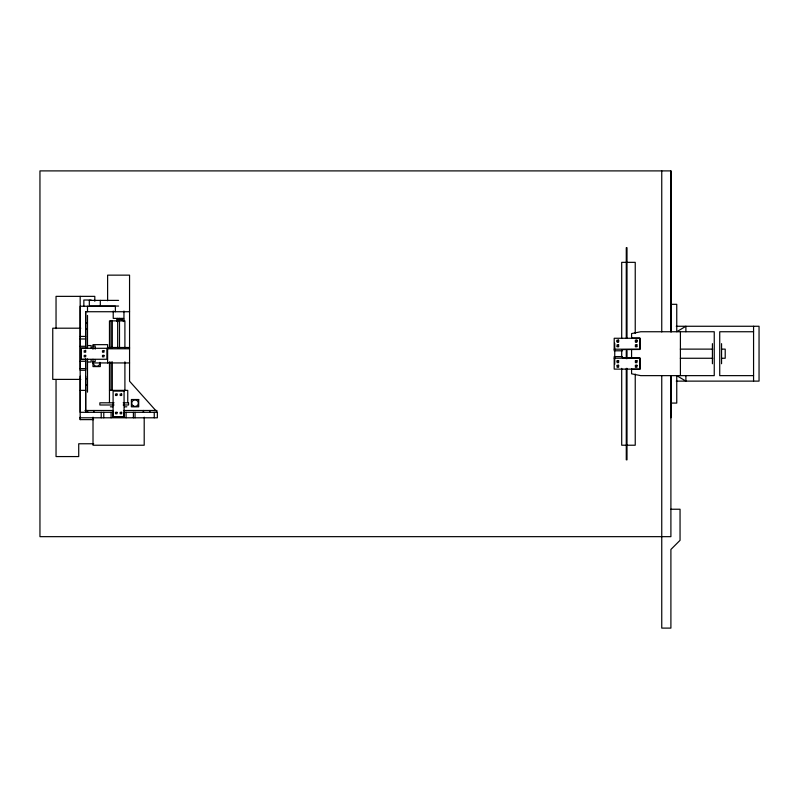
<?xml version="1.0" encoding="UTF-8"?>
<svg xmlns="http://www.w3.org/2000/svg" width="799" height="799" viewBox="0 0 799 799"><rect width="100%" height="100%" fill="white"/><g stroke="black" fill="none" stroke-linecap="round" stroke-linejoin="round"><path stroke-width="1.2" d="M93.593 419.625L80.18 419.625L80.18 417.188M85.673 358.751L85.673 412.314L85.673 376.269M85.673 348.823L85.673 311.73L129.568 311.73M124.254 416.888L124.254 412.314L124.254 416.888L112.919 416.888L112.919 412.314M126.092 417.797L126.092 412.314M133.403 417.797L133.403 412.314M107.615 300.754L107.615 275.146L129.558 275.146L129.568 381.223L157.363 412.314L157.363 417.797L80.18 417.797M670.9 417.757L670.9 402.796M670.9 304.299L670.9 170.896L39.95 170.896L39.95 536.658L670.9 536.658L670.9 375.63M626.276 262.342L621.702 262.342L621.702 338.227M627.005 262.342L635.235 262.342L635.235 333.433M91.156 300.024L83.845 300.024L83.845 306.237M118.592 300.384L89.328 300.384L89.328 306.057L118.592 306.057M85.673 322.816L87.5 322.816M676.254 326.262L759.05 326.262L759.05 381.123L676.254 381.123M80.799 328.199L52.754 328.199L52.754 379.385L80.799 379.385M85.673 329.108L87.5 329.108M753.567 331.745L719.729 331.745L719.729 375.64L753.567 375.64M80.18 336.419L85.673 336.419M631.58 338.077L639.989 338.077L639.989 349.463L622.431 349.592L622.431 350.791L614.201 350.791L614.201 338.267L639.809 338.267L639.809 349.193L614.201 349.193M80.19 338.976L85.673 338.976M617.128 340.684L618.596 340.684M635.425 340.684L636.883 340.684M617.128 341.572L618.596 341.572M635.425 341.572L636.883 341.572M87.5 345.558L91.156 345.558L91.156 347.974M92.984 346.047L95.181 346.047L95.181 349.093M80.19 346.287L85.673 346.287M617.128 346.197L618.596 346.197M635.425 346.197L636.883 346.197M107.615 347.495L129.568 347.495M107.615 348.783L129.568 348.764M680.329 349.123L712.748 349.123M721.477 349.123L725.212 349.123L725.212 358.262L721.477 358.262M614.201 358.192L639.809 358.192L639.809 369.118L614.201 369.118L614.201 356.594L622.431 356.594L622.431 357.792L639.989 357.922L639.989 369.308L631.58 369.308M680.329 358.262L712.748 358.262M617.128 361.188L618.596 361.188M635.425 361.188L636.883 361.188M80.19 361.288L85.673 361.288M92.984 361.538L95.181 361.538L95.181 359.5M87.5 362.017L91.156 362.017L91.156 359.61M92.984 362.936L129.568 362.936M617.128 365.812L618.596 365.812M635.425 365.812L636.883 365.812M80.19 368.599L85.673 368.599M85.673 378.716L87.5 378.536M85.673 385.078L87.5 385.078M80.18 390.361L85.673 390.361M109.463 390.361L127.75 390.361L127.75 402.556M114.037 402.806L99.865 402.806L99.865 404.993L114.037 404.993M123.186 402.806L128.569 402.806L128.569 404.993L123.186 404.993M110.382 406.821L112.789 406.821M124.424 406.821L126.841 406.821M84.984 410.486L112.789 410.486M123.785 410.486L156.984 410.486M113.628 412.314L80.18 412.314L80.18 306.237L115.376 306.237L115.376 311.73M123.555 412.314L157.363 412.314M93.683 443.765L78.721 443.765L78.721 456.569L56.04 456.569L56.04 379.575M626.276 445.223L621.702 445.223L621.702 368.369M627.005 445.223L635.235 445.223L635.235 374.122M670.9 509.233L680.049 509.233L680.049 540.324L670.9 549.462L670.9 628.104L661.752 628.104L661.752 375.63M143.53 410.486L143.53 412.314M753.567 326.262L753.567 381.123M721.557 343.65L721.557 363.735M712.418 343.65L712.418 363.735M685.892 331.745L685.892 326.262L676.753 331.745L676.753 304.309L671.27 304.309L671.27 331.745M685.892 375.64L685.892 381.123L676.753 375.64L676.753 403.076L671.27 403.076L671.27 375.64M680.408 331.745L680.408 375.64M670.9 170.896L670.9 331.935M661.752 170.896L661.752 331.935M631.58 338.456L631.58 333.573L640.728 331.745L714.246 331.745L714.246 375.64L640.728 375.64L631.58 373.812L631.58 368.928M631.58 349.463L631.58 357.922M627.005 247.71L627.005 338.227M627.005 350.631L627.005 358.661M627.005 368.369L627.005 459.854M626.276 247.71L626.276 338.227M626.276 350.631L626.276 358.661M626.276 368.369L626.276 459.854M621.702 350.142L621.702 356.714M614.751 343.25L614.751 364.284M154.257 412.314L154.257 417.797M149.892 410.486L149.892 412.314M144.2 417.188L144.2 445.233L93.014 445.233L93.014 417.188M143.351 410.486L143.351 412.314M135.051 412.314L135.051 417.797M124.904 348.174L124.904 320.868L109.463 320.868L109.463 348.174M124.904 361.827L124.904 390.361M123.955 311.051L123.955 318.372L113.228 318.372L113.228 311.051M124.075 321.478L124.075 319.041L116.764 319.041L116.764 321.478M119.5 318.372L119.5 348.124M117.673 318.372L117.673 348.124M112.309 320.868L112.309 348.174M112.309 361.827L112.309 390.361M110.991 320.868L111.021 348.174M111.021 361.827L110.991 390.361M111.091 412.314L111.091 417.797M109.463 361.827L109.463 402.556M107.615 362.936L107.615 344.649L92.984 344.649L92.984 349.213M103.78 412.314L103.78 417.797M101.213 412.314L101.213 417.797M100.304 300.384L100.304 306.057M100.304 362.936L100.304 366.591L92.984 366.591L92.984 359.28M94.811 301.303L94.811 296.359L56.04 296.359L56.04 328.649M93.922 410.486L93.922 412.314M87.5 306.237L87.5 311.73M87.5 315.415L87.5 347.974M87.5 358.961L87.5 392.159M87.64 410.486L87.64 412.314M85.673 311.73L85.673 348.124L81.099 348.124L81.099 359.46L85.673 359.46L85.673 370.247L80.18 370.247L80.18 296.359M80.18 376.269L80.18 419.625M99.885 362.356A3.296 3.296 0 0 1 96.639 366.222A3.296 3.296 0 0 1 93.403 362.356M117.323 321.578A3.296 3.296 0 0 1 117.892 320.579M119.291 319.61A3.296 3.296 0 0 1 123.515 321.578M618.596 340.114L617.128 340.114L617.128 342.142L618.596 342.142L618.596 340.114M636.883 340.114L635.425 340.114L635.425 342.142L636.883 342.142L636.883 340.114M618.596 344.739L617.128 344.739L617.128 346.776L618.596 346.776L618.596 344.739M636.883 344.739L635.425 344.739L635.425 346.776L636.883 346.776L636.883 344.739M106.886 348.304L81.278 348.304L81.278 359.27L106.886 359.27L106.886 348.304M85.673 350.731L84.205 350.731L84.205 352.199L85.673 352.199L85.673 350.731M103.96 350.731L102.492 350.731L102.492 352.199L103.96 352.199L103.96 350.731M85.673 355.375L84.205 355.375L84.205 356.843L85.673 356.843L85.673 355.375M103.96 355.375L102.492 355.375L102.492 356.843L103.96 356.843L103.96 355.375M618.596 360.609L617.128 360.609L617.128 362.646L618.596 362.646L618.596 360.609M636.883 360.609L635.425 360.609L635.425 362.646L636.883 362.646L636.883 360.609M618.596 365.243L617.128 365.243L617.128 367.27L618.596 367.27L618.596 365.243M636.883 365.243L635.425 365.243L635.425 367.27L636.883 367.27L636.883 365.243M124.075 391.101L113.098 391.101L113.098 416.698L124.075 416.698L124.075 391.101M117.004 394.027L115.535 394.027L115.535 395.485L117.004 395.485L117.004 394.027M121.648 394.027L120.18 394.027L120.18 395.485L121.648 395.485L121.648 394.027M138.706 399.51L131.396 399.51L131.396 406.821L138.706 406.821L138.706 399.51M117.004 412.314L115.535 412.314L115.535 413.772L117.004 413.772L117.004 412.314M121.648 412.314L120.18 412.314L120.18 413.772L121.648 413.772L121.648 412.314M133.403 406.022A3.296 3.296 0 0 0 138.337 403.165A3.296 3.296 0 0 0 133.403 400.319A3.296 3.296 0 0 0 133.403 406.022"/></g></svg>
